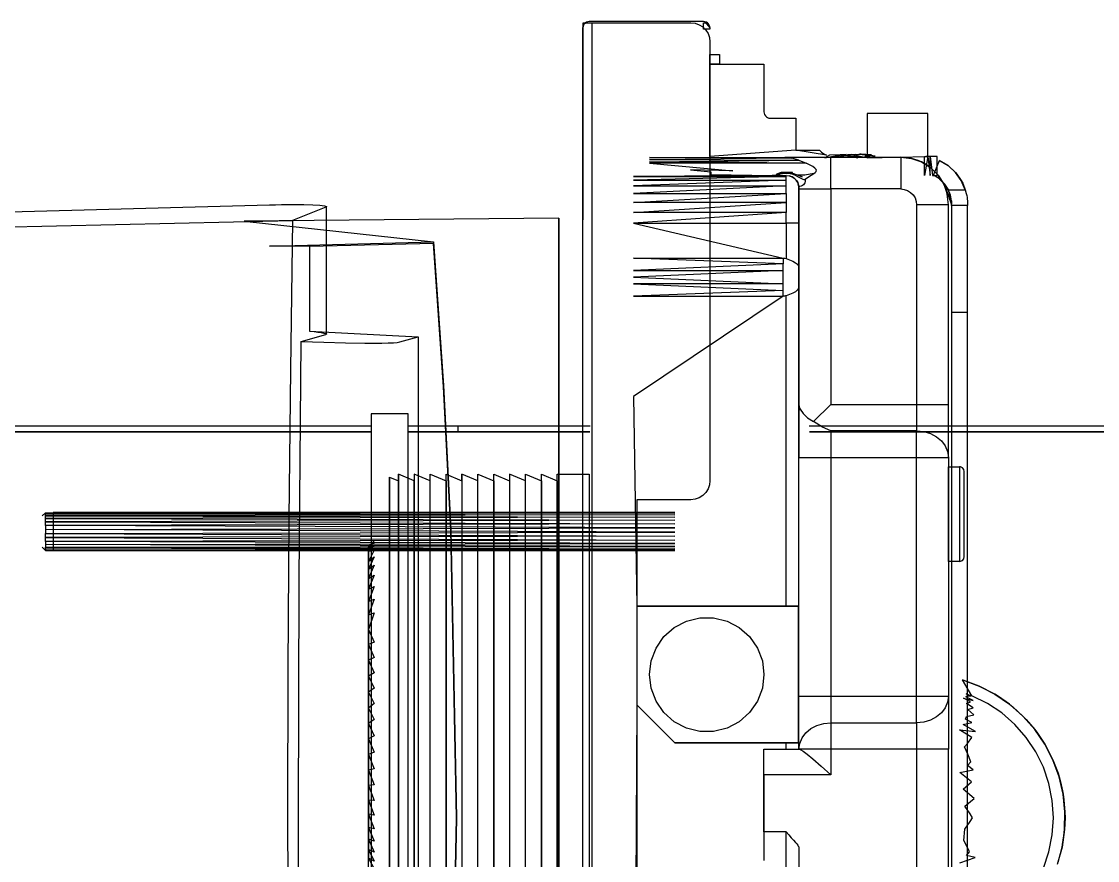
# Model space of a CAD drawing. Header units: metres. Extents: x 62 to 334, y -352 to -102.
# Drawn here: x 186.26 to 193.03, y -144.91 to -139.63 of the extents above; entities that cross this region are included whole.
import ezdxf

# ---------------------------------------------------------------- set-up
doc = ezdxf.new("R2010")
doc.units = ezdxf.units.M

msp = doc.modelspace()

# ---------------------------------------------------------------- linework, layer by layer
for p, q in [((189.7933, -139.6712), (189.7922, -139.6801)), ((189.7922, -141.2418), (189.7933, -139.6712)), ((189.7922, -139.6801), (189.7922, -139.9983)), ((189.7922, -140.0401), (189.7922, -139.6801)), ((189.7922, -139.6801), (189.7922, -139.966)), ((189.7922, -140.4001), (189.7922, -139.6801)), ((189.7922, -139.6801), (189.7922, -140.0401)), ((189.7922, -139.9425), (189.7922, -139.6801)), ((189.7922, -139.6801), (189.7922, -139.9425)), ((189.7922, -139.8437), (189.7922, -139.6801)), ((189.7922, -139.6801), (189.7922, -139.8437)), ((189.7922, -139.9804), (189.7922, -139.6801)), ((189.7922, -139.6801), (189.7922, -139.7401)), ((189.7922, -139.966), (189.7922, -139.6801)), ((189.7933, -139.6712), (189.801, -139.6469)), ((189.801, -139.6469), (189.7933, -139.6629)), ((189.7962, -139.6545), (189.7933, -139.6629)), ((189.7933, -139.6712), (189.7962, -139.6627)), ((189.7933, -139.6629), (189.7933, -139.6712)), ((189.7957, -139.6401), (189.8522, -139.6401)), ((189.7957, -140.4401), (189.7957, -139.6401)), ((189.801, -139.6469), (189.8233, -139.6328)), ((189.8149, -139.6358), (189.801, -139.6469)), ((189.8073, -139.6405), (189.8149, -139.6358)), ((189.8233, -139.6328), (189.8149, -139.6358)), ((189.8322, -139.6318), (189.8233, -139.6328)), ((190.5522, -139.6318), (189.8322, -139.6318)), ((189.8522, -139.6401), (190.4722, -139.6401)), ((189.8523, -149.64), (189.8522, -139.6401)), ((190.4722, -139.6401), (190.4989, -139.6431)), ((190.4989, -139.6431), (190.5243, -139.652)), ((190.5243, -139.652), (190.5471, -139.6663)), ((190.5471, -139.6663), (190.5661, -139.6853)), ((190.5611, -139.6328), (190.5522, -139.6318)), ((190.5522, -139.6401), (190.5611, -139.6411)), ((190.5522, -139.6801), (190.5522, -139.6401)), ((190.5922, -139.6801), (190.5522, -139.6801)), ((190.5611, -139.6328), (190.5912, -139.6712)), ((190.5696, -139.6358), (190.5611, -139.6328)), ((190.5611, -139.6411), (190.5696, -139.6441)), ((190.5772, -139.6405), (190.5696, -139.6358)), ((190.5696, -139.6441), (190.5772, -139.6488)), ((190.5835, -139.6469), (190.5772, -139.6405)), ((190.5772, -139.6488), (190.5835, -139.6552)), ((190.5883, -139.6545), (190.5835, -139.6469)), ((190.5835, -139.6552), (190.5883, -139.6627)), ((190.5912, -139.6629), (190.5883, -139.6545)), ((190.5883, -139.6627), (190.5912, -139.6712)), ((190.5912, -139.6712), (190.5912, -139.6629)), ((190.5912, -139.6712), (190.5922, -139.6801)), ((189.7922, -139.9804), (189.7922, -139.7401)), ((189.7922, -139.7401), (189.7922, -140.3401)), ((189.7922, -139.9983), (189.7922, -139.7401)), ((189.7922, -139.7401), (189.7922, -139.9804)), ((190.5661, -139.6853), (190.5804, -139.708)), ((190.5804, -139.708), (190.5892, -139.7334)), ((190.5892, -139.7334), (190.5922, -139.7601)), ((190.5922, -139.7601), (190.5922, -142.5201)), ((190.5922, -139.8401), (190.6522, -139.8401)), ((190.5922, -139.9001), (190.5922, -139.8401)), ((190.6522, -139.8401), (190.6522, -139.9001)), ((190.5922, -139.9001), (190.9322, -139.9001)), ((190.5922, -140.4801), (190.5922, -139.9001)), ((190.6522, -139.9001), (190.5922, -139.9001)), ((190.6522, -139.9001), (190.9322, -139.9001)), ((190.9322, -139.9001), (190.9322, -140.2001)), ((189.7922, -139.966), (189.7922, -139.9804)), ((189.7922, -139.9804), (189.7922, -139.9983)), ((189.7922, -140.0401), (189.7922, -139.9804)), ((189.7922, -139.9804), (189.7922, -140.1001)), ((189.7922, -139.9983), (189.7922, -140.0401)), ((189.7922, -140.0819), (189.7922, -140.0401)), ((189.7922, -140.1001), (189.7922, -140.0401)), ((189.7922, -140.0401), (189.7922, -140.4001)), ((189.7922, -140.4001), (189.7922, -140.0616)), ((189.7922, -140.1001), (189.7922, -140.0819)), ((189.7922, -140.0819), (189.7922, -140.3401)), ((189.7922, -140.4001), (189.7922, -140.0819)), ((189.7922, -140.1142), (189.7922, -140.1001)), ((189.7922, -140.1001), (189.7922, -140.3401)), ((189.7922, -140.1377), (189.7922, -140.1001)), ((189.7922, -140.3401), (189.7922, -140.1142)), ((189.7922, -140.1142), (189.7922, -140.4001)), ((189.7922, -140.4001), (189.7922, -140.1142)), ((189.7922, -140.1242), (189.7922, -140.4001)), ((189.7922, -140.2129), (189.7922, -140.1377)), ((189.7922, -140.1377), (189.7922, -140.4001)), ((189.7922, -140.3401), (189.7922, -140.1377)), ((189.7922, -140.4001), (189.7922, -140.2129)), ((189.7922, -140.2129), (189.7922, -140.3401)), ((189.7922, -140.2364), (189.7922, -140.2129)), ((190.9322, -140.2001), (190.9332, -140.209)), ((190.9332, -140.209), (190.9362, -140.2174)), ((190.9362, -140.2174), (190.941, -140.225)), ((191.5822, -140.2101), (191.5822, -140.4901)), ((191.9622, -140.2101), (191.5822, -140.2101)), ((191.9617, -140.4801), (191.9622, -140.2101)), ((189.7922, -140.3401), (189.7922, -140.2364)), ((189.7922, -140.2364), (189.7922, -140.4001)), ((189.7922, -140.4001), (189.7922, -140.2364)), ((190.941, -140.225), (190.9473, -140.2314)), ((190.9473, -140.2314), (190.9549, -140.2361)), ((190.9549, -140.2361), (190.9633, -140.2391)), ((190.9633, -140.2391), (190.9722, -140.2401)), ((190.9722, -140.2401), (191.1322, -140.2401)), ((191.1322, -140.2401), (191.1322, -140.4401)), ((189.7922, -140.3401), (189.7922, -140.4001)), ((189.7922, -140.4401), (189.7922, -140.6425)), ((189.7922, -140.8793), (189.7922, -140.4401)), ((189.7922, -140.4401), (189.7922, -140.5437)), ((189.7922, -140.5437), (189.7922, -140.4401)), ((189.7922, -140.4401), (189.7957, -140.4401)), ((189.7926, -148.84), (189.7922, -140.4401)), ((190.2122, -140.4862), (191.0626, -140.4853)), ((191.1072, -140.4906), (190.2122, -140.4862)), ((191.1072, -140.4906), (190.2122, -140.4996)), ((191.1322, -140.4401), (190.5922, -140.4801)), ((191.0626, -140.4853), (191.1072, -140.4906)), ((191.0626, -140.4853), (191.3522, -140.4853)), ((191.1518, -140.5048), (191.1072, -140.4906)), ((191.1322, -140.4401), (191.2822, -140.4401)), ((191.326, -140.4733), (191.1322, -140.4401)), ((191.2822, -140.4401), (191.2947, -140.4538)), ((191.2947, -140.4538), (191.3094, -140.465)), ((191.3094, -140.465), (191.326, -140.4733)), ((191.3154, -140.4894), (191.4113, -140.4701)), ((191.3451, -140.4722), (191.3154, -140.4894)), ((191.4113, -140.4701), (191.3451, -140.4722)), ((191.3522, -140.4853), (191.7922, -140.4853)), ((191.3522, -140.6853), (191.3522, -140.4853)), ((191.3541, -140.488), (191.4496, -140.4689)), ((191.4113, -140.4701), (191.3541, -140.488)), ((191.4496, -140.4689), (191.4113, -140.4701)), ((191.4845, -140.4681), (191.4128, -140.4821)), ((191.4128, -140.4821), (191.4626, -140.4685)), ((191.4299, -140.4749), (191.4471, -140.4736)), ((191.5217, -140.49), (191.4299, -140.4749)), ((191.4769, -140.4715), (191.4471, -140.4736)), ((191.4471, -140.4736), (191.5303, -140.481)), ((191.4471, -140.4736), (191.5217, -140.49)), ((191.4593, -140.4718), (191.4845, -140.4681)), ((191.4971, -140.4707), (191.4593, -140.4718)), ((191.4626, -140.4685), (191.4845, -140.4681)), ((191.4971, -140.4707), (191.4769, -140.4715)), ((191.4845, -140.4681), (191.5106, -140.4676)), ((191.5106, -140.4676), (191.4971, -140.4707)), ((191.5253, -140.4684), (191.4971, -140.4707)), ((191.5137, -140.4697), (191.4971, -140.4707)), ((191.4971, -140.4707), (191.5069, -140.4704)), ((191.4971, -140.4707), (191.5752, -140.4881)), ((191.5457, -140.483), (191.4971, -140.4707)), ((191.5069, -140.4704), (191.5137, -140.4697)), ((191.5893, -140.4728), (191.5253, -140.4684)), ((191.5303, -140.481), (191.5457, -140.483)), ((191.5443, -140.4663), (191.5336, -140.4671)), ((191.5336, -140.4671), (191.6324, -140.4792)), ((191.5365, -140.4671), (191.5736, -140.4656)), ((191.6091, -140.4701), (191.5365, -140.4671)), ((191.6324, -140.4792), (191.5443, -140.4663)), ((191.568, -140.4764), (191.5978, -140.4814)), ((191.5752, -140.4881), (191.568, -140.4764)), ((191.5736, -140.4656), (191.6091, -140.4701)), ((191.5822, -140.4901), (191.9617, -140.4801)), ((191.5978, -140.4814), (191.5893, -140.4728)), ((191.7922, -140.4853), (191.859, -140.4928)), ((191.8223, -140.4868), (191.7922, -140.4853)), ((191.7922, -140.4853), (191.7922, -140.6853)), ((191.853, -140.4916), (191.8223, -140.4868)), ((191.859, -140.4928), (191.853, -140.4916)), ((191.9018, -140.506), (191.859, -140.4928)), ((191.859, -140.4928), (191.9224, -140.515)), ((191.9617, -140.4801), (191.9422, -140.6001)), ((191.9422, -140.4801), (191.9617, -140.4801)), ((191.9422, -140.6001), (191.9422, -140.4801)), ((191.9617, -140.4801), (191.9509, -140.4801)), ((191.9509, -140.4801), (191.9617, -140.4801)), ((191.9769, -140.4801), (191.9509, -140.4801)), ((191.9769, -140.4801), (191.9617, -140.4801)), ((191.9617, -140.4801), (191.9769, -140.6001)), ((191.9769, -140.4801), (191.9921, -140.6001)), ((192.0222, -140.4801), (191.9769, -140.4801)), ((191.9769, -140.6001), (191.9769, -140.4801)), ((192.0222, -140.6001), (192.0222, -140.4801)), ((189.7922, -140.5437), (189.7922, -140.6425)), ((190.2122, -140.4996), (191.1518, -140.5048)), ((190.2122, -140.5149), (191.1518, -140.5048)), ((191.1971, -140.5236), (190.2122, -140.5149)), ((190.2122, -140.5236), (190.7352, -140.5706)), ((191.1971, -140.5236), (190.2122, -140.5236)), ((191.1518, -140.5048), (191.1971, -140.5236)), ((191.24, -140.5446), (191.1971, -140.5236)), ((191.2528, -140.5539), (191.24, -140.5446)), ((191.2566, -140.5578), (191.2528, -140.5539)), ((191.2598, -140.5622), (191.2566, -140.5578)), ((191.2609, -140.5647), (191.2598, -140.5622)), ((191.9224, -140.515), (191.9018, -140.506)), ((191.9224, -140.515), (191.9793, -140.5507)), ((191.9545, -140.5329), (191.9224, -140.515)), ((191.9793, -140.5507), (191.9545, -140.5329)), ((191.9793, -140.5507), (192.0055, -140.5743)), ((192.0268, -140.5982), (191.9793, -140.5507)), ((191.9977, -140.5993), (192.0351, -140.5064)), ((192.0897, -140.5382), (192.0351, -140.5064)), ((192.0351, -140.5064), (192.0397, -140.5085)), ((192.0397, -140.5085), (192.0897, -140.5382)), ((192.1364, -140.5808), (192.0897, -140.5382)), ((192.0897, -140.5382), (192.0974, -140.5441)), ((192.0974, -140.5441), (192.1364, -140.5808)), ((191.0722, -140.6001), (190.1122, -140.6076)), ((191.0722, -140.6076), (190.1122, -140.6298)), ((190.1122, -140.6076), (191.0722, -140.6076)), ((191.0722, -140.6298), (190.1122, -140.6655)), ((190.1122, -140.6298), (191.0722, -140.6298)), ((190.4692, -140.5658), (190.5977, -140.5779)), ((190.7352, -140.5706), (190.4692, -140.5658)), ((190.5977, -140.5779), (190.5977, -140.5934)), ((190.5977, -140.5934), (190.9832, -140.6001)), ((190.9832, -140.6001), (191.0103, -140.5976)), ((190.9941, -140.6001), (190.9832, -140.6001)), ((190.9832, -140.6001), (191.0103, -140.6001)), ((191.0103, -140.5976), (190.9941, -140.6001)), ((191.0192, -140.5915), (191.002, -140.6001)), ((191.002, -140.6001), (191.0103, -140.6001)), ((191.0403, -140.5823), (191.0103, -140.592)), ((191.0103, -140.6001), (191.037, -140.59)), ((191.0103, -140.592), (191.0103, -140.6001)), ((191.0103, -140.6001), (191.0722, -140.6001)), ((191.0516, -140.5832), (191.0192, -140.5915)), ((191.037, -140.59), (191.0616, -140.5852)), ((191.1113, -140.5823), (191.0403, -140.5823)), ((191.0598, -140.5823), (191.0516, -140.5832)), ((191.0725, -140.5817), (191.0598, -140.5823)), ((191.0616, -140.5852), (191.0856, -140.5855)), ((191.0722, -140.6001), (191.09, -140.6021)), ((191.0722, -140.6076), (191.0722, -140.6001)), ((191.0722, -140.6298), (191.0722, -140.6076)), ((191.0722, -140.6655), (191.0722, -140.6298)), ((191.0974, -140.584), (191.0725, -140.5817)), ((191.0856, -140.5855), (191.1081, -140.5902)), ((191.1069, -140.608), (191.09, -140.6021)), ((191.09, -140.6021), (191.1096, -140.6094)), ((191.1088, -140.5865), (191.0974, -140.584)), ((191.1069, -140.608), (191.1221, -140.6175)), ((191.1096, -140.6094), (191.1069, -140.608)), ((191.1081, -140.5902), (191.1275, -140.5976)), ((191.1192, -140.5895), (191.1088, -140.5865)), ((191.1096, -140.6094), (191.1221, -140.6175)), ((191.1256, -140.6204), (191.1096, -140.6094)), ((191.1113, -140.592), (191.1113, -140.5823)), ((191.1462, -140.5993), (191.1113, -140.592)), ((191.1371, -140.596), (191.1192, -140.5895)), ((191.1221, -140.6175), (191.1348, -140.6302)), ((191.1221, -140.6175), (191.1256, -140.6204)), ((191.1256, -140.6204), (191.1383, -140.635)), ((191.1348, -140.6302), (191.1256, -140.6204)), ((191.1275, -140.5976), (191.1433, -140.6059)), ((191.1729, -140.6085), (191.1371, -140.596)), ((191.1433, -140.6059), (191.1603, -140.6157)), ((191.1894, -140.598), (191.1462, -140.5993)), ((191.1462, -140.5993), (191.1729, -140.6085)), ((191.1603, -140.6157), (191.1759, -140.6236)), ((191.1759, -140.6236), (191.1833, -140.6263)), ((191.1833, -140.6263), (191.1906, -140.6279)), ((191.2453, -140.5881), (191.1894, -140.598)), ((191.1906, -140.6279), (191.1905, -140.6374)), ((191.1906, -140.6279), (191.1909, -140.6256)), ((191.1909, -140.6256), (191.1919, -140.6238)), ((191.1919, -140.6238), (191.2131, -140.6085)), ((191.2131, -140.6085), (191.2453, -140.5881)), ((191.2453, -140.5881), (191.2541, -140.5821)), ((191.2541, -140.5821), (191.2579, -140.5782)), ((191.2579, -140.5782), (191.2604, -140.5744)), ((191.2604, -140.5744), (191.2614, -140.5713)), ((191.2616, -140.5677), (191.2609, -140.5647)), ((191.2614, -140.5713), (191.2616, -140.5677)), ((191.9921, -140.6001), (192.0222, -140.6001)), ((192.0352, -140.6224), (191.9977, -140.5993)), ((192.0055, -140.5743), (192.0268, -140.5982)), ((192.0268, -140.5982), (192.0625, -140.6551)), ((192.0308, -140.6034), (192.0268, -140.5982)), ((192.0522, -140.6356), (192.0308, -140.6034)), ((192.0668, -140.6532), (192.0352, -140.6224)), ((192.0686, -140.6554), (192.0369, -140.6237)), ((192.0369, -140.6237), (192.0668, -140.6532)), ((192.1732, -140.6321), (192.1364, -140.5808)), ((192.1364, -140.5808), (192.1457, -140.5917)), ((192.1457, -140.5917), (192.1732, -140.6321)), ((189.7922, -140.6425), (189.7922, -140.8793)), ((191.0722, -140.6655), (190.1122, -140.713)), ((190.1122, -140.6655), (191.0722, -140.6655)), ((191.0722, -140.713), (191.0722, -140.6655)), ((191.1443, -140.6454), (191.1348, -140.6302)), ((191.1348, -140.6302), (191.1383, -140.635)), ((191.1383, -140.635), (191.1472, -140.6523)), ((191.1383, -140.635), (191.1443, -140.6454)), ((191.1472, -140.6523), (191.1443, -140.6454)), ((191.1443, -140.6454), (191.1502, -140.6623)), ((191.1472, -140.6523), (191.1502, -140.6623)), ((191.1517, -140.6712), (191.1472, -140.6523)), ((191.1502, -140.6623), (191.1517, -140.6712)), ((191.1502, -140.6623), (191.1522, -140.6786)), ((191.1561, -140.6702), (191.1517, -140.6712)), ((191.1517, -140.6712), (191.1522, -140.6853)), ((191.152, -140.6739), (191.1517, -140.6712)), ((191.1521, -140.6762), (191.152, -140.6739)), ((191.1522, -140.6786), (191.1521, -140.6762)), ((191.1522, -140.6853), (191.1522, -140.6786)), ((191.1522, -140.6853), (191.3522, -140.6853)), ((191.1522, -141.3004), (191.1522, -140.6853)), ((191.1522, -140.6853), (191.1522, -142.0401)), ((191.1654, -140.6673), (191.1561, -140.6702)), ((191.175, -140.6628), (191.1654, -140.6673)), ((191.1812, -140.6581), (191.175, -140.6628)), ((191.1855, -140.6529), (191.1812, -140.6581)), ((191.1887, -140.646), (191.1855, -140.6529)), ((191.1905, -140.6374), (191.1887, -140.646)), ((191.3522, -140.6853), (191.3522, -142.0401)), ((191.7922, -140.6853), (191.3522, -140.6853)), ((191.7922, -140.6853), (191.8145, -140.6878)), ((191.8145, -140.6878), (191.8356, -140.6952)), ((191.8356, -140.6952), (191.8546, -140.7071)), ((192.0625, -140.6551), (192.0522, -140.6356)), ((192.0625, -140.6551), (192.0847, -140.7185)), ((192.0693, -140.6704), (192.0625, -140.6551)), ((192.0668, -140.6532), (192.0686, -140.6554)), ((192.0908, -140.6901), (192.0668, -140.6532)), ((192.0686, -140.6554), (192.0908, -140.6901)), ((192.0686, -140.6554), (192.0924, -140.6933)), ((192.1122, -140.7801), (192.0686, -140.6554)), ((192.0819, -140.7073), (192.0693, -140.6704)), ((192.0908, -140.6901), (192.1984, -140.6901)), ((192.0924, -140.6933), (192.0908, -140.6901)), ((192.0908, -140.6901), (192.1122, -140.7801)), ((192.0985, -140.7073), (192.0908, -140.6901)), ((192.1072, -140.7356), (192.0924, -140.6933)), ((192.1984, -140.6901), (192.1732, -140.6321)), ((192.1732, -140.6321), (192.182, -140.6489)), ((192.182, -140.6489), (192.1984, -140.6901)), ((192.1984, -140.6901), (192.2047, -140.7136)), ((190.1122, -140.7699), (191.0722, -140.713)), ((190.1122, -140.713), (191.0722, -140.713)), ((191.0722, -140.713), (191.0722, -140.7699)), ((191.8546, -140.7071), (191.8704, -140.7229)), ((191.8704, -140.7229), (191.8823, -140.7419)), ((191.8823, -140.7419), (191.8897, -140.763)), ((191.8897, -140.763), (191.8922, -140.7853)), ((192.0847, -140.7185), (192.0819, -140.7073)), ((192.0922, -140.7853), (192.0847, -140.7185)), ((192.1045, -140.7251), (192.0985, -140.7073)), ((192.1072, -140.7356), (192.1045, -140.7251)), ((192.1098, -140.7494), (192.1072, -140.7356)), ((192.1122, -140.7801), (192.1072, -140.7356)), ((192.1112, -140.7601), (192.1098, -140.7494)), ((192.1122, -140.7801), (192.1112, -140.7601)), ((192.1112, -140.7601), (192.1119, -140.769)), ((192.2047, -140.7136), (192.2073, -140.7262)), ((192.2073, -140.7262), (192.2093, -140.7383)), ((192.2093, -140.7383), (192.2107, -140.75)), ((192.2107, -140.75), (192.2116, -140.7604)), ((192.2116, -140.7604), (192.212, -140.7694)), ((181.9794, -140.9404), (187.8211, -140.785)), ((187.8211, -140.785), (187.86, -140.7841)), ((187.86, -140.7841), (187.8984, -140.7834)), ((187.8984, -140.7834), (187.9359, -140.783)), ((187.9359, -140.783), (187.972, -140.7829)), ((188.1767, -140.7998), (187.9669, -140.8827)), ((187.972, -140.7829), (188.0386, -140.7834)), ((188.0386, -140.7834), (188.095, -140.785)), ((188.095, -140.785), (188.1387, -140.7876)), ((188.1387, -140.7876), (188.1676, -140.791)), ((188.1676, -140.791), (188.1805, -140.7952)), ((188.1807, -140.7974), (188.1767, -140.7998)), ((188.1805, -140.7952), (188.1807, -140.7974)), ((188.1808, -141.5991), (188.1807, -140.7974)), ((190.1122, -140.8333), (191.0722, -140.7699)), ((191.0722, -140.7699), (190.1122, -140.7699)), ((191.0722, -140.7699), (191.0722, -140.8333)), ((191.8922, -140.7853), (191.8922, -142.0401)), ((192.0922, -140.7853), (191.8922, -140.7853)), ((192.0922, -142.3741), (192.0922, -140.7853)), ((192.1119, -140.769), (192.1122, -140.775)), ((192.1122, -140.775), (192.1122, -140.7801)), ((192.1122, -140.7901), (192.1122, -140.7801)), ((192.2122, -140.789), (192.1122, -140.7901)), ((192.1122, -140.7901), (192.1122, -148.4911)), ((192.212, -140.7694), (192.2122, -140.7752)), ((192.2122, -140.7752), (192.2122, -140.7801)), ((192.2122, -140.7801), (192.2122, -140.789)), ((192.2122, -148.49), (192.2122, -140.789)), ((184.9658, -140.9501), (187.9669, -140.8827)), ((189.6422, -140.8698), (187.6629, -140.8867)), ((187.6629, -140.8867), (188.8535, -141.0175)), ((187.9669, -140.8827), (187.9532, -141.8198)), ((189.6422, -140.8698), (189.6422, -148.4103)), ((189.6422, -142.8083), (189.6422, -140.8698)), ((189.6422, -140.8698), (189.6422, -144.1387)), ((189.6422, -144.64), (189.6422, -140.8698)), ((189.6422, -140.8698), (189.6422, -144.64)), ((189.6422, -144.4635), (189.6422, -140.8698)), ((189.6422, -140.8698), (189.6422, -144.4635)), ((189.6422, -142.7202), (189.6422, -140.8698)), ((189.6422, -140.8698), (189.6422, -142.7202)), ((189.6422, -148.4103), (189.6422, -140.8698)), ((191.0722, -140.8333), (190.1122, -140.8333)), ((191.0722, -140.8333), (190.1122, -140.9001)), ((190.1122, -140.9001), (191.0722, -140.9001)), ((190.1122, -140.9001), (191.0524, -141.1201)), ((191.0722, -140.9001), (191.0722, -140.8333)), ((191.0722, -140.9001), (191.0722, -141.1234)), ((191.1522, -140.9001), (191.0722, -140.9001)), ((187.8211, -141.0456), (188.8535, -141.0175)), ((188.8544, -141.0288), (188.0742, -141.0471)), ((188.8535, -141.0175), (188.8544, -141.0288)), ((188.8535, -141.0175), (188.9168, -141.9212)), ((188.8544, -141.0288), (188.9168, -141.9212)), ((188.9173, -141.9297), (188.8544, -141.0288)), ((187.8902, -141.0445), (187.8211, -141.0456)), ((187.9579, -141.0443), (187.8902, -141.0445)), ((188.0204, -141.0452), (187.9579, -141.0443)), ((188.0742, -141.0471), (188.0204, -141.0452)), ((188.0742, -141.0471), (188.0742, -141.5793)), ((189.6422, -141.0951), (189.6422, -142.6802)), ((189.6422, -141.3455), (189.6422, -141.0951)), ((191.0524, -141.1569), (190.112, -141.1975)), ((191.0524, -141.1569), (190.1122, -141.1201)), ((190.1122, -141.1201), (191.0524, -141.1201)), ((191.0524, -141.1201), (191.0524, -141.1569)), ((191.0524, -141.1201), (191.0579, -141.1204)), ((191.0524, -141.1975), (191.0524, -141.1569)), ((191.0579, -141.1204), (191.0636, -141.1212)), ((191.0636, -141.1212), (191.0722, -141.1234)), ((191.0722, -141.1234), (191.083, -141.1272)), ((191.083, -141.1272), (191.0935, -141.1312)), ((191.0935, -141.1312), (191.1131, -141.1397)), ((191.1131, -141.1397), (191.1295, -141.149)), ((191.1295, -141.149), (191.142, -141.1588)), ((191.142, -141.1588), (191.1496, -141.1691)), ((191.1496, -141.1691), (191.1522, -141.1797)), ((191.0524, -141.1975), (190.112, -141.2401)), ((190.112, -141.1975), (191.0524, -141.1975)), ((191.0524, -141.2827), (191.0524, -141.1975)), ((190.112, -141.2401), (191.0524, -141.2827)), ((190.112, -141.2827), (191.0524, -141.3233)), ((191.0524, -141.2827), (190.112, -141.2827)), ((191.0524, -141.3233), (191.0524, -141.2827)), ((191.1522, -141.3004), (191.1496, -141.3111)), ((191.1522, -144.21), (191.1522, -141.3004)), ((189.6422, -142.4851), (189.6422, -141.3455)), ((189.6422, -141.3455), (189.6422, -142.4851)), ((189.6422, -142.6802), (189.6422, -141.3455)), ((189.6422, -141.3455), (189.6422, -143.0604)), ((189.6422, -142.8707), (189.6422, -141.3455)), ((189.6422, -141.3455), (189.6422, -142.8707)), ((189.6422, -142.8083), (189.6422, -141.3455)), ((191.0524, -141.3233), (190.1122, -141.3601)), ((190.1122, -141.3601), (191.0524, -141.3601)), ((191.0524, -141.3601), (190.1122, -141.9901)), ((191.0524, -141.3601), (191.0524, -141.3233)), ((191.0613, -141.3594), (191.0524, -141.3601)), ((191.0669, -141.3583), (191.0613, -141.3594)), ((191.0722, -141.3567), (191.0669, -141.3583)), ((191.083, -141.3529), (191.0722, -141.3567)), ((191.0722, -143.3101), (191.0722, -141.3567)), ((191.0935, -141.3489), (191.083, -141.3529)), ((191.1131, -141.3404), (191.0935, -141.3489)), ((191.1295, -141.3312), (191.1131, -141.3404)), ((191.1419, -141.3214), (191.1295, -141.3312)), ((191.1496, -141.3111), (191.1419, -141.3214)), ((192.1122, -141.4601), (192.2122, -141.4601)), ((188.0079, -143.1404), (188.0205, -141.6445)), ((188.0205, -141.6445), (188.1767, -141.601)), ((188.0205, -141.6445), (188.1644, -141.6495)), ((188.0742, -141.5793), (188.1021, -141.5824)), ((188.0742, -141.5793), (188.7569, -141.6151)), ((188.1021, -141.5824), (188.1266, -141.5855)), ((188.1266, -141.5855), (188.1472, -141.5885)), ((188.1472, -141.5885), (188.1632, -141.5915)), ((188.1632, -141.5915), (188.1742, -141.5943)), ((188.1742, -141.5943), (188.1801, -141.5968)), ((188.1767, -141.601), (188.1808, -141.5991)), ((188.1801, -141.5968), (188.1808, -141.5991)), ((188.6414, -141.6472), (188.7569, -141.6151)), ((188.7569, -141.6151), (188.7569, -147.665)), ((188.1644, -141.6495), (188.299, -141.6528)), ((188.299, -141.6528), (188.4212, -141.6544)), ((188.4212, -141.6544), (188.5282, -141.6543)), ((188.5282, -141.6543), (188.569, -141.6535)), ((188.569, -141.6535), (188.6018, -141.6521)), ((188.6018, -141.6521), (188.626, -141.65)), ((188.626, -141.65), (188.6414, -141.6472)), ((187.9532, -141.8198), (187.9433, -142.7587)), ((188.9168, -141.9212), (188.9621, -142.8266)), ((188.9168, -141.9212), (188.9173, -141.9297)), ((188.9173, -141.9297), (188.9623, -142.8323)), ((188.9621, -142.8266), (188.9173, -141.9297)), ((190.1122, -141.9901), (190.1322, -143.3101)), ((191.1522, -142.0401), (191.1522, -142.3741)), ((191.1572, -142.0772), (191.1522, -142.0401)), ((191.1522, -142.0401), (191.1541, -142.0549)), ((191.2441, -142.1482), (191.3522, -142.0401)), ((191.3522, -142.0401), (191.8922, -142.0401)), ((191.8922, -142.0401), (192.0922, -142.0401)), ((191.8922, -142.0401), (191.8922, -142.2071)), ((188.4613, -142.1), (188.4613, -147.0557)), ((188.6942, -142.1), (188.4613, -142.1)), ((188.6942, -147.18), (188.6942, -142.1)), ((191.1541, -142.0549), (191.1594, -142.0701)), ((191.1541, -142.0549), (191.1572, -142.0772)), ((191.1594, -142.0701), (191.1776, -142.0975)), ((191.1776, -142.0975), (191.2061, -142.1242)), ((180.0421, -142.1753), (188.4613, -142.1752)), ((188.6942, -142.1752), (189.8379, -142.1752)), ((189.0062, -142.1752), (189.0062, -142.2111)), ((191.2061, -142.1242), (191.2441, -142.1482)), ((191.216, -142.1752), (195.6036, -142.1752)), ((191.2995, -142.1833), (191.2441, -142.1482)), ((191.3522, -142.2071), (191.2995, -142.1833)), ((180.042, -142.2111), (188.4613, -142.2111)), ((188.4613, -142.2152), (180.042, -142.2152)), ((188.6942, -142.2111), (189.8377, -142.2111)), ((189.8377, -142.2152), (188.6942, -142.2152)), ((191.2186, -142.2111), (195.6036, -142.211)), ((195.6036, -142.2152), (191.2189, -142.2152)), ((191.3522, -142.2071), (191.3522, -142.3741)), ((191.8922, -142.2071), (191.3522, -142.2071)), ((191.8922, -142.2071), (191.9367, -142.2113)), ((191.8922, -142.3741), (191.8922, -142.2071)), ((191.9367, -142.2113), (191.979, -142.2236)), ((191.979, -142.2236), (192.0169, -142.2435)), ((192.0169, -142.2435), (192.0486, -142.27)), ((192.0486, -142.27), (192.0724, -142.3017)), ((192.0724, -142.3017), (192.0872, -142.337)), ((191.1522, -142.3741), (191.3522, -142.3741)), ((191.1522, -143.876), (191.1522, -142.3741)), ((191.3522, -142.3741), (191.8922, -142.3741)), ((191.3522, -142.3741), (191.3522, -144.043)), ((191.8922, -142.3741), (192.0922, -142.3741)), ((191.8922, -144.043), (191.8922, -142.3741)), ((192.0872, -142.337), (192.0922, -142.3741)), ((192.0922, -142.3741), (192.0922, -144.21)), ((192.0922, -142.4323), (192.1622, -142.4323)), ((192.0922, -143.0279), (192.0922, -142.4323)), ((192.1622, -142.4323), (192.1622, -143.0279)), ((192.1689, -142.433), (192.1622, -142.4323)), ((192.1809, -142.4387), (192.1689, -142.433)), ((192.1892, -142.4491), (192.1809, -142.4387)), ((192.1922, -142.462), (192.1892, -142.4491)), ((188.5763, -142.4977), (188.6323, -142.5201)), ((188.5763, -146.7824), (188.5763, -142.4977)), ((188.5763, -142.4977), (188.5763, -146.7824)), ((188.5763, -146.7824), (188.5763, -142.4977)), ((188.7323, -142.5201), (188.6323, -142.4801)), ((188.6323, -142.4801), (188.6323, -146.8)), ((188.6323, -142.5201), (188.6323, -142.4801)), ((188.6323, -142.5201), (188.6323, -146.76)), ((188.6323, -146.8), (188.6323, -142.5201)), ((188.7323, -142.4801), (188.7323, -146.8)), ((188.8323, -142.5201), (188.7323, -142.4801)), ((188.7323, -146.76), (188.7323, -142.5201)), ((188.8323, -142.4801), (188.9323, -142.5201)), ((188.8323, -146.8), (188.8323, -142.4801)), ((188.8323, -146.76), (188.8323, -142.5201)), ((188.9323, -142.5201), (188.9323, -142.4801)), ((188.9323, -142.4801), (189.0323, -142.5201)), ((188.9323, -146.8), (188.9323, -142.4801)), ((188.9323, -142.5201), (188.9323, -146.8)), ((189.0323, -142.5201), (189.0323, -142.4801)), ((189.0323, -142.4801), (189.0323, -146.8)), ((189.1323, -142.5201), (189.0323, -142.4801)), ((189.0323, -142.5201), (189.0323, -146.8)), ((189.1323, -146.8), (189.1323, -142.4801)), ((189.1323, -142.4801), (189.2323, -142.5201)), ((189.1323, -146.76), (189.1323, -142.5201)), ((189.2323, -146.8), (189.2323, -142.4801)), ((189.2323, -142.4801), (189.3323, -142.5201)), ((189.2323, -142.5201), (189.2323, -146.76)), ((189.3323, -142.4801), (189.3323, -146.8)), ((189.4323, -142.5201), (189.3323, -142.4801)), ((189.3323, -142.5201), (189.3323, -146.76)), ((189.4323, -146.8), (189.4323, -142.4801)), ((189.4323, -142.4801), (189.5323, -142.5201)), ((189.4323, -146.76), (189.4323, -142.5201)), ((189.5323, -146.8), (189.5323, -142.4801)), ((189.5323, -142.4801), (189.6323, -142.5201)), ((189.5323, -142.5201), (189.5323, -146.76)), ((189.6323, -146.8), (189.6323, -142.4801)), ((189.6323, -142.4801), (189.8322, -142.4801)), ((189.6323, -142.5201), (189.6323, -146.76)), ((189.8322, -142.4801), (189.8323, -146.8)), ((190.5922, -142.5201), (190.5892, -142.5468)), ((192.1922, -142.9981), (192.1922, -142.462)), ((190.5804, -142.5721), (190.5661, -142.5949)), ((190.5892, -142.5468), (190.5804, -142.5721)), ((190.1322, -142.6401), (190.1322, -146.64)), ((190.4722, -142.6401), (190.1322, -142.6401)), ((190.4989, -142.6371), (190.4722, -142.6401)), ((190.5243, -142.6282), (190.4989, -142.6371)), ((190.5471, -142.6139), (190.5243, -142.6282)), ((190.5661, -142.5949), (190.5471, -142.6139)), ((186.4123, -142.7217), (186.3923, -142.7421)), ((186.4123, -142.7217), (186.4623, -142.7202)), ((186.4123, -142.7288), (186.4123, -142.7217)), ((190.3722, -142.7245), (186.4123, -142.7288)), ((186.4623, -142.7202), (186.4623, -142.9584)), ((186.4623, -142.7202), (190.3722, -142.7245)), ((190.3722, -142.7202), (186.4623, -142.7202)), ((186.4123, -142.741), (186.4123, -142.7288)), ((186.4123, -142.7288), (190.3722, -142.7344)), ((190.3722, -142.7344), (186.4123, -142.741)), ((186.4123, -142.7578), (186.4123, -142.741)), ((186.4123, -142.741), (190.3722, -142.7494)), ((190.3722, -142.7494), (186.4123, -142.7578)), ((186.4123, -142.7784), (186.4123, -142.7578)), ((186.4123, -142.7578), (190.3722, -142.7689)), ((190.3722, -142.7689), (186.4123, -142.7784)), ((186.4123, -142.8019), (186.4123, -142.7784)), ((186.4123, -142.7784), (190.3722, -142.7917)), ((190.3722, -142.7917), (186.4123, -142.8019)), ((187.9433, -142.7587), (187.9374, -143.6989)), ((190.3722, -142.8169), (186.4123, -142.8019)), ((186.4123, -142.8019), (186.4123, -142.8271)), ((186.4123, -142.8271), (190.3722, -142.8169)), ((190.3722, -142.8432), (186.4123, -142.8271)), ((186.4123, -142.8271), (186.4123, -142.853)), ((186.4123, -142.853), (190.3722, -142.8432)), ((186.4123, -142.853), (190.3722, -142.8694)), ((186.4123, -142.8782), (186.4123, -142.853)), ((188.9983, -144.64), (188.9621, -142.8266)), ((188.9621, -142.8266), (188.9623, -142.8323)), ((188.9623, -142.8323), (188.9983, -144.64)), ((189.6422, -143.0604), (189.6422, -142.8083)), ((189.6422, -144.1387), (189.6422, -142.8083)), ((190.3722, -142.8694), (186.4123, -142.8782)), ((186.4123, -142.8782), (190.3722, -142.8942)), ((186.4123, -142.9017), (186.4123, -142.8782)), ((190.3722, -142.8942), (186.4123, -142.9017)), ((186.4123, -142.9017), (186.4123, -142.9223)), ((190.3722, -142.9163), (186.4123, -142.9017)), ((186.4123, -142.9223), (190.3722, -142.9163)), ((190.3722, -142.9347), (186.4123, -142.9223)), ((186.4123, -142.9223), (186.4123, -142.9391)), ((188.4453, -142.9343), (188.4801, -142.8989)), ((188.4801, -142.9081), (188.4453, -142.9431)), ((188.4453, -142.9343), (188.4801, -142.9081)), ((188.4801, -142.9277), (188.4453, -142.9631)), ((188.4453, -142.9431), (188.4801, -142.9277)), ((189.6422, -143.0604), (189.6422, -142.8707)), ((189.6422, -142.8707), (189.6422, -143.0604)), ((189.6422, -142.9104), (189.6422, -143.7498)), ((189.6422, -143.5933), (189.6422, -142.9104)), ((186.3923, -142.938), (186.4123, -142.9584)), ((186.4123, -142.9391), (190.3722, -142.9347)), ((186.4123, -142.9391), (190.3722, -142.9486)), ((186.4123, -142.9513), (186.4123, -142.9391)), ((190.3722, -142.9486), (186.4123, -142.9513)), ((190.3722, -142.9571), (186.4123, -142.9513)), ((186.4123, -142.9513), (186.4123, -142.9584)), ((186.4123, -142.9584), (186.4623, -142.9584)), ((186.4623, -142.9584), (190.3722, -142.9571)), ((186.4623, -142.9584), (190.3722, -142.9601)), ((188.4453, -144.9084), (188.4453, -142.9343)), ((188.4453, -142.9431), (188.4453, -144.9084)), ((188.4453, -144.9084), (188.4453, -142.9431)), ((188.4801, -142.9582), (188.4453, -143.0292)), ((188.4453, -142.9631), (188.4801, -142.9582)), ((192.1892, -143.011), (192.1922, -142.9981)), ((188.4801, -142.9996), (188.4453, -143.0774)), ((188.4453, -143.0292), (188.4801, -142.9996)), ((188.4801, -143.0518), (188.4453, -143.1356)), ((188.4453, -143.0774), (188.4801, -143.0518)), ((189.6422, -143.0881), (189.6422, -143.0604)), ((189.6422, -143.0604), (189.6422, -143.3378)), ((192.1622, -143.0279), (192.0922, -143.0279)), ((192.1622, -143.0279), (192.1689, -143.0271)), ((192.1689, -143.0271), (192.1809, -143.0214)), ((192.1809, -143.0214), (192.1892, -143.011)), ((188.4801, -143.1141), (188.4453, -143.2034)), ((188.4453, -143.1356), (188.4801, -143.1141)), ((189.6422, -143.0776), (189.6422, -143.0881)), ((189.6422, -143.3354), (189.6422, -143.0776)), ((189.6422, -143.0881), (189.6422, -143.3407)), ((189.6422, -143.3378), (189.6422, -143.0881)), ((188.0037, -144.6396), (188.0079, -143.1404)), ((188.4801, -143.1856), (188.4453, -143.28)), ((188.4453, -143.2034), (188.4801, -143.1856)), ((188.4801, -143.2652), (188.4453, -143.3645)), ((188.4453, -143.28), (188.4801, -143.2652)), ((189.6422, -143.5933), (189.6422, -143.3354)), ((190.1322, -143.3101), (190.1322, -143.93)), ((191.1497, -143.3101), (190.1322, -143.3101)), ((190.1322, -143.3101), (191.1497, -143.3101)), ((191.1497, -144.17), (191.1497, -143.3101)), ((188.4801, -143.3513), (188.4453, -143.4553)), ((188.4453, -143.3645), (188.4801, -143.3513)), ((189.6422, -143.3407), (189.6422, -143.5933)), ((190.3677, -143.4438), (190.4446, -143.4034)), ((190.4446, -143.4034), (190.5288, -143.3827)), ((190.5288, -143.3827), (190.6156, -143.3827)), ((190.6156, -143.3827), (190.6999, -143.4034)), ((190.6999, -143.4034), (190.7767, -143.4438)), ((188.4453, -143.4553), (188.4801, -143.5369)), ((190.3028, -143.5013), (190.3677, -143.4438)), ((190.7767, -143.4438), (190.8417, -143.5013)), ((188.4801, -143.5369), (188.4453, -143.5511)), ((190.2535, -143.5727), (190.3028, -143.5013)), ((190.8417, -143.5013), (190.891, -143.5727)), ((188.4453, -143.5511), (188.4801, -143.6331)), ((189.6422, -143.7498), (189.6422, -143.5933)), ((190.2227, -143.6539), (190.2535, -143.5727)), ((190.891, -143.5727), (190.9218, -143.6539)), ((188.4801, -143.6331), (188.4453, -143.6501)), ((188.4453, -143.6501), (188.4801, -143.7295)), ((190.2122, -143.74), (190.2227, -143.6539)), ((190.9218, -143.6539), (190.9322, -143.74)), ((187.9374, -143.6989), (187.9354, -144.64)), ((188.4801, -143.7295), (188.4453, -143.7506)), ((190.2227, -143.8262), (190.2122, -143.74)), ((190.9322, -143.74), (190.9218, -143.8262)), ((188.4453, -143.7506), (188.4801, -143.8249)), ((192.2015, -143.7805), (192.1801, -143.7739)), ((192.1801, -143.7739), (192.2853, -143.8124)), ((192.2399, -143.873), (192.1801, -143.7739)), ((192.2853, -143.8124), (192.2015, -143.7805)), ((188.4801, -143.8249), (188.4453, -143.8511)), ((188.4453, -144.8758), (188.4453, -143.8338)), ((188.4453, -143.8338), (188.4453, -144.8758)), ((188.4453, -143.8511), (188.4801, -143.9215)), ((190.2535, -143.9073), (190.2227, -143.8262)), ((190.9218, -143.8262), (190.891, -143.9073)), ((191.1522, -143.876), (192.0922, -143.876)), ((191.1522, -144.21), (191.1522, -143.876)), ((192.0922, -143.876), (192.0872, -143.9131)), ((192.2016, -143.8801), (192.2093, -143.873)), ((192.2029, -143.8599), (192.2399, -143.873)), ((192.2323, -143.873), (192.2029, -143.8599)), ((192.2093, -143.873), (192.2323, -143.873)), ((192.3373, -143.921), (192.2399, -143.873)), ((192.2853, -143.8124), (192.307, -143.8223)), ((192.3848, -143.8637), (192.2853, -143.8124)), ((192.307, -143.8223), (192.3848, -143.8637)), ((192.3848, -143.8637), (192.4773, -143.9269)), ((192.4065, -143.877), (192.3848, -143.8637)), ((192.4773, -143.9269), (192.4065, -143.877)), ((188.4801, -143.9215), (188.4453, -143.9501)), ((190.1322, -143.93), (190.1122, -147.29)), ((190.3722, -144.17), (190.1322, -143.93)), ((190.3028, -143.9788), (190.2535, -143.9073)), ((190.891, -143.9073), (190.8417, -143.9788)), ((192.0872, -143.9131), (192.0724, -143.9485)), ((192.1864, -143.8876), (192.2484, -143.9036)), ((192.2315, -143.9121), (192.1864, -143.8876)), ((192.2484, -143.9036), (192.2016, -143.8801)), ((192.2067, -143.921), (192.2315, -143.9121)), ((192.2483, -143.9497), (192.2067, -143.921)), ((192.4276, -143.9814), (192.3373, -143.921)), ((192.5613, -144.001), (192.4773, -143.9269)), ((192.4773, -143.9269), (192.4983, -143.9437)), ((192.4983, -143.9437), (192.5613, -144.001)), ((188.4453, -143.9501), (188.4801, -144.0218)), ((190.3677, -144.0363), (190.3028, -143.9788)), ((190.8417, -143.9788), (190.7767, -144.0363)), ((192.0169, -144.0066), (191.979, -144.0265)), ((192.0486, -143.9801), (192.0169, -144.0066)), ((192.0724, -143.9485), (192.0486, -143.9801)), ((192.2004, -144.0198), (192.2061, -144.004)), ((192.2061, -144.004), (192.2512, -143.9925)), ((192.2136, -143.9599), (192.2483, -143.9497)), ((192.2512, -143.9925), (192.2136, -143.9599)), ((192.5093, -144.053), (192.4276, -143.9814)), ((192.6354, -144.0849), (192.5613, -144.001)), ((192.5613, -144.001), (192.581, -144.0214)), ((188.4801, -144.0218), (188.4453, -144.0466)), ((188.4453, -144.0466), (188.4801, -144.1247)), ((190.4446, -144.0766), (190.3677, -144.0363)), ((190.5288, -144.0974), (190.4446, -144.0766)), ((190.6999, -144.0766), (190.6156, -144.0974)), ((190.7767, -144.0363), (190.6999, -144.0766)), ((191.1959, -144.1059), (191.2275, -144.0795)), ((191.2275, -144.0795), (191.2655, -144.0596)), ((191.2655, -144.0596), (191.3077, -144.0472)), ((191.3077, -144.0472), (191.3522, -144.043)), ((191.3522, -144.043), (191.3522, -144.21)), ((191.3522, -144.043), (191.8922, -144.043)), ((191.9367, -144.0388), (191.8922, -144.043)), ((191.8922, -144.043), (191.8922, -145.32)), ((191.979, -144.0265), (191.9367, -144.0388)), ((192.184, -144.053), (192.2395, -144.0403)), ((192.2623, -144.0972), (192.184, -144.053)), ((192.2395, -144.0403), (192.2004, -144.0198)), ((192.5809, -144.1346), (192.5093, -144.053)), ((192.581, -144.0214), (192.6354, -144.0849)), ((188.4801, -144.1247), (188.4453, -144.1437)), ((188.4453, -144.1437), (188.4801, -144.2288)), ((190.6156, -144.0974), (190.5288, -144.0974)), ((191.1572, -144.1729), (191.172, -144.1376)), ((191.172, -144.1376), (191.1959, -144.1059)), ((192.1611, -144.0881), (192.2623, -144.0972)), ((192.24, -144.1346), (192.1611, -144.0881)), ((192.2112, -144.1738), (192.24, -144.1346)), ((192.6412, -144.2249), (192.5809, -144.1346)), ((192.6354, -144.0849), (192.6534, -144.1088)), ((192.6986, -144.1774), (192.6354, -144.0849)), ((192.6534, -144.1088), (192.6986, -144.1774)), ((188.4453, -144.8758), (188.4453, -144.2162)), ((188.4453, -144.2162), (188.4453, -144.8758)), ((190.3722, -144.17), (191.1497, -144.17)), ((191.0722, -144.17), (190.3722, -144.17)), ((190.9322, -144.21), (191.1522, -144.21)), ((190.9322, -144.73), (190.9322, -144.21)), ((190.9322, -144.21), (191.1563, -144.21)), ((190.9322, -144.37), (190.9322, -144.21)), ((191.1497, -144.17), (191.0722, -144.17)), ((191.0722, -144.21), (191.0722, -144.17)), ((191.1522, -144.21), (191.1572, -144.1729)), ((191.1563, -144.21), (191.1522, -144.21)), ((191.3522, -144.21), (191.1563, -144.21)), ((191.1563, -144.21), (191.16, -144.2108)), ((191.16, -144.2108), (191.1649, -144.2129)), ((191.1649, -144.2129), (191.1796, -144.2221)), ((191.3522, -144.21), (191.3522, -144.37)), ((192.0922, -144.21), (191.3522, -144.21)), ((192.0922, -145.32), (192.0922, -144.21)), ((192.1943, -144.1939), (192.2112, -144.1738)), ((192.2146, -144.2407), (192.1943, -144.1939)), ((192.6986, -144.1774), (192.7142, -144.2047)), ((192.7498, -144.277), (192.6986, -144.1774)), ((192.7142, -144.2047), (192.7498, -144.277)), ((188.4801, -144.2288), (188.4453, -144.2421)), ((188.4453, -144.2421), (188.4801, -144.3325)), ((191.1796, -144.2221), (191.2029, -144.2398)), ((191.2029, -144.2398), (191.2396, -144.2705)), ((191.2396, -144.2705), (191.2919, -144.3163)), ((192.2326, -144.2892), (192.2146, -144.2407)), ((192.6893, -144.3223), (192.6412, -144.2249)), ((192.7498, -144.277), (192.7625, -144.3073)), ((192.7884, -144.3822), (192.7498, -144.277)), ((188.4801, -144.3325), (188.4453, -144.3405)), ((188.4453, -144.3405), (188.4801, -144.4342)), ((191.2919, -144.3163), (191.3522, -144.37)), ((192.1638, -144.3561), (192.2482, -144.3391)), ((192.2112, -144.3112), (192.2326, -144.2892)), ((192.2482, -144.3391), (192.2112, -144.3112)), ((192.7242, -144.4252), (192.6893, -144.3223)), ((192.7625, -144.3073), (192.7817, -144.3608)), ((191.3522, -144.37), (190.9322, -144.37)), ((190.9322, -144.37), (190.9322, -144.91)), ((192.2372, -144.4135), (192.1638, -144.3561)), ((192.1845, -144.4603), (192.2372, -144.4135)), ((192.7817, -144.3608), (192.7884, -144.3822)), ((192.8136, -144.4913), (192.7884, -144.3822)), ((192.7884, -144.3822), (192.7976, -144.4153)), ((192.7976, -144.4153), (192.81, -144.4707)), ((188.4801, -144.4342), (188.4453, -144.4371)), ((188.4453, -144.4371), (188.4801, -144.5321)), ((192.2535, -144.5197), (192.1845, -144.4603)), ((192.7454, -144.5317), (192.7242, -144.4252)), ((192.81, -144.4707), (192.8136, -144.4913)), ((188.4453, -144.5305), (188.4801, -144.6247)), ((188.4453, -144.6189), (188.4453, -144.5305)), ((188.4453, -144.5305), (188.4453, -144.9084)), ((188.4801, -144.5321), (188.4453, -144.5305)), ((192.1957, -144.5677), (192.2535, -144.5197)), ((192.7525, -144.64), (192.7454, -144.5317)), ((192.8252, -144.6027), (192.8136, -144.4913)), ((192.8136, -144.4913), (192.8188, -144.5268)), ((192.8188, -144.5268), (192.8252, -144.6027)), ((188.4453, -144.6189), (188.4801, -144.7103)), ((188.4801, -144.6247), (188.4453, -144.6189)), ((188.4453, -144.9084), (188.4453, -144.6189)), ((192.229, -144.6159), (192.1957, -144.5677)), ((192.2446, -144.64), (192.229, -144.6159)), ((192.8229, -144.7147), (192.8252, -144.6027)), ((192.8252, -144.6027), (192.826, -144.64)), ((187.9354, -144.64), (187.9374, -145.5812)), ((188.0048, -145.39), (188.0037, -144.6396)), ((188.9621, -146.4535), (188.9983, -144.64)), ((188.9983, -144.64), (188.9623, -146.4478)), ((192.1957, -144.7124), (192.229, -144.6642)), ((192.229, -144.6642), (192.2446, -144.64)), ((192.7454, -144.7484), (192.7525, -144.64)), ((192.826, -144.64), (192.8229, -144.7147)), ((188.4453, -144.7009), (188.4801, -144.7877)), ((188.4801, -144.7103), (188.4453, -144.7009)), ((188.4453, -144.8758), (188.4453, -144.7425)), ((191.0722, -144.73), (190.9322, -144.73)), ((191.0722, -147.9233), (191.0722, -144.73)), ((191.0722, -144.73), (191.0881, -144.7477)), ((191.0881, -144.7477), (191.1041, -144.7658)), ((192.1893, -144.7842), (192.1957, -144.7124)), ((192.7242, -144.8549), (192.7454, -144.7484)), ((192.8229, -144.7147), (192.8067, -144.8255)), ((192.81, -144.8094), (192.8188, -144.7533)), ((192.8188, -144.7533), (192.8229, -144.7147)), ((188.4453, -144.7749), (188.4801, -144.8559)), ((188.4801, -144.7877), (188.4453, -144.7749)), ((188.4453, -144.8117), (188.4453, -144.8917)), ((188.4453, -144.8758), (188.4453, -144.8117)), ((191.1041, -144.7658), (191.1177, -144.7813)), ((191.1177, -144.7813), (191.1298, -144.7955)), ((191.1298, -144.7955), (191.1378, -144.8053)), ((191.1378, -144.8053), (191.1444, -144.8139)), ((191.1444, -144.8139), (191.1481, -144.8191)), ((191.1481, -144.8191), (191.1506, -144.8234)), ((191.1506, -144.8234), (191.1522, -144.828)), ((192.2136, -144.8315), (192.1893, -144.7842)), ((192.8067, -144.8255), (192.777, -144.9335)), ((192.7976, -144.8648), (192.8067, -144.8255)), ((192.8067, -144.8255), (192.81, -144.8094)), ((188.4453, -144.84), (188.4801, -144.9141)), ((188.4801, -144.8559), (188.4453, -144.84)), ((188.4453, -144.8917), (188.4453, -144.8758)), ((191.1522, -144.828), (191.1522, -147.9797)), ((192.1638, -144.924), (192.2614, -144.8897)), ((192.2049, -144.8781), (192.2246, -144.8549)), ((192.2614, -144.8897), (192.2049, -144.8781)), ((192.2246, -144.8549), (192.2136, -144.8315)), ((192.6893, -144.9578), (192.7242, -144.8549)), ((192.7817, -144.9193), (192.7976, -144.8648)), ((188.4453, -144.8954), (188.4801, -144.962)), ((188.4801, -144.9141), (188.4453, -144.8954)), ((188.4453, -145.0148), (188.4453, -144.9084))]:
    msp.add_line(p, q)

doc.saveas('drawing.dxf')
